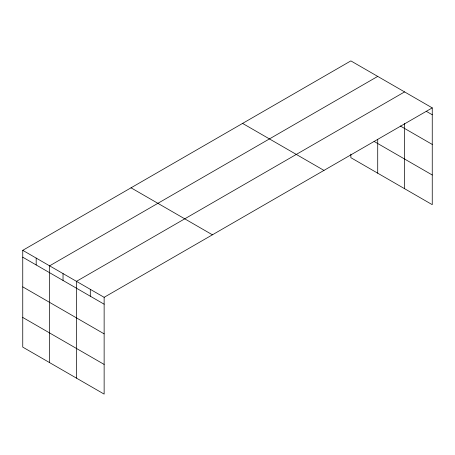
<?xml version="1.0" encoding="UTF-8"?>
<svg xmlns="http://www.w3.org/2000/svg" width="455" height="455" viewBox="0 0 455 455"><rect width="100%" height="100%" fill="white"/><g stroke="black" fill="none" stroke-linecap="round" stroke-linejoin="round"><path stroke-width="0.68" d="M404.58 123.51L404.58 188.694M350.862 154.148L350.862 157.68L432.25 204.67L432.25 107.886L350.862 60.896L22.75 250.33L22.75 347.114L104.138 394.104L104.138 297.32L22.75 250.33M377.718 76.4L49.606 265.834L49.606 362.624M404.58 91.91L76.463 281.344L76.463 378.128M104.138 297.32L432.25 107.886M426.233 111.287L432.25 114.757M400.303 125.984L432.25 144.428M374.061 141.403L432.25 174.999M242.583 123.407L323.971 170.398M131.029 187.818L212.417 234.803M22.75 257.206L104.138 304.196M22.75 286.877L104.138 333.862M22.75 317.448L104.138 364.432M377.718 139.253L377.718 173.19M90.3 289.329L90.3 296.205M63.035 273.591L63.035 280.462M36.178 258.082L36.178 264.958"/></g></svg>
